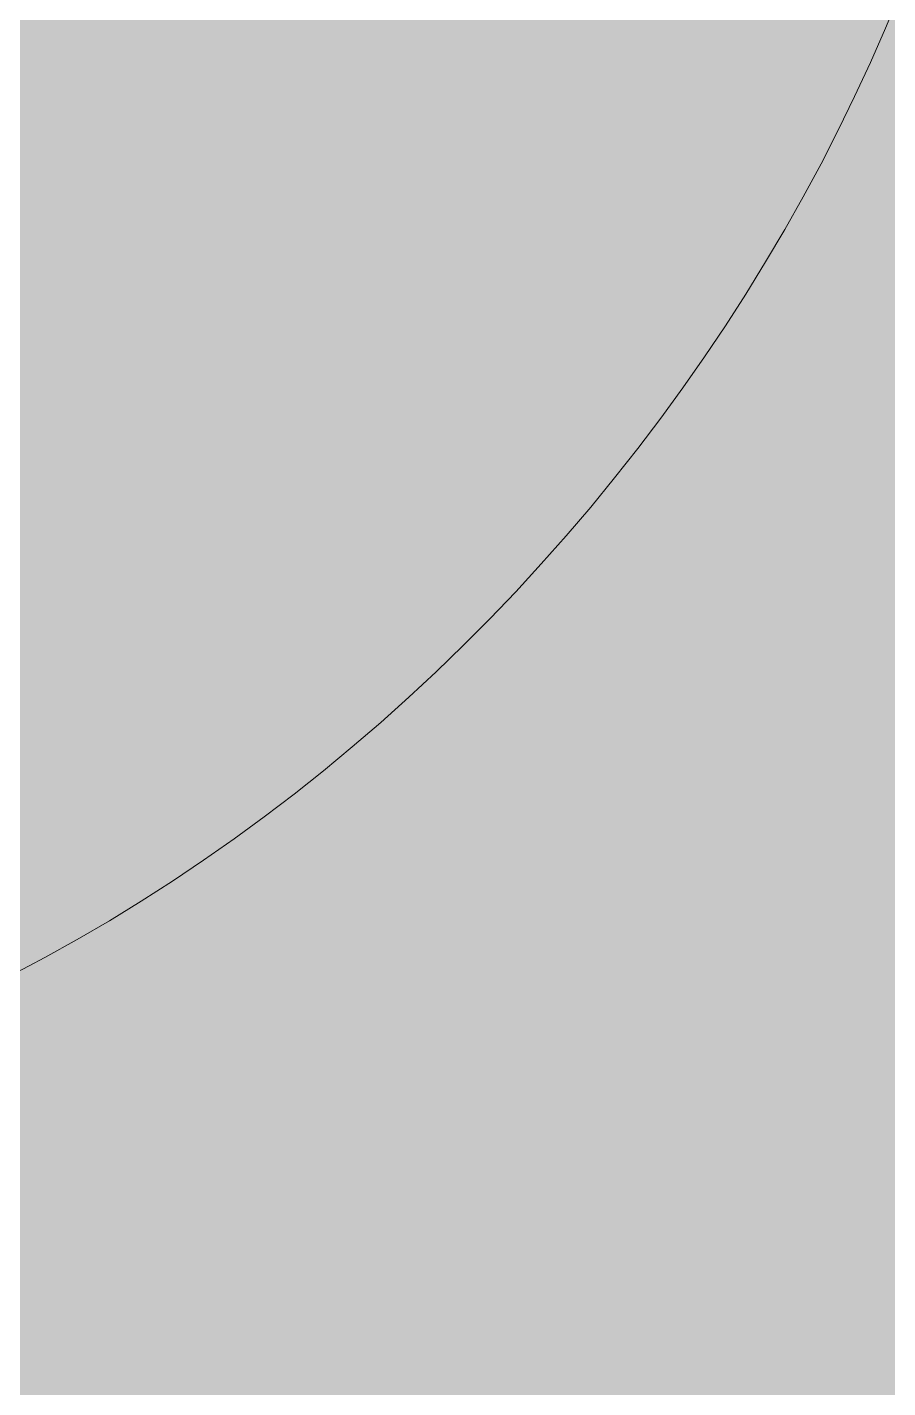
# Model space of a CAD drawing. Header units: centimetres. Extents: x 0.2 to 13.8, y -19.7 to -0.3.
# Drawn here: x 1.3688 to 1.4607, y -12.7359 to -12.5906 of the extents above; entities that cross this region are included whole.
import ezdxf

# ---------------------------------------------------------------- set-up
doc = ezdxf.new("R2010")
doc.units = ezdxf.units.CM
doc.header["$MEASUREMENT"] = 0
doc.layers.add('Layer 1', color=7, linetype='Continuous')

# ---------------------------------------------------------------- blocks, each defined once
blk = doc.blocks.new('block 3')
at = {"layer": 'Layer 1', "true_color": 0xe5c49d}
h = blk.add_hatch(color=31, dxfattribs=at)
h.dxf.hatch_style = 2
h.paths.add_polyline_path([(13.7855, -19.72249), (0.1845, -19.72249), (0.1845, -0.29253), (13.7855, -0.29253)])
blk = doc.blocks.new('block 4')
at = {"layer": 'Layer 1', "lineweight": 0}
for points, knots in [([(12.86103, -0.66961), (12.86103, -0.66961), (1.10897, -0.66961), (1.10897, -0.66961), (0.80703, -0.66961), (0.56164, -0.915), (0.56164, -1.21694), (0.56164, -1.21694), (0.56164, -18.79808), (0.56164, -18.79808), (0.56164, -19.10002), (0.80703, -19.34541), (1.10897, -19.34541), (1.10897, -19.34541), (12.86103, -19.34541), (12.86103, -19.34541), (13.16297, -19.34541), (13.40836, -19.10002), (13.40836, -18.79808), (13.40836, -18.79808), (13.40836, -1.21694), (13.40836, -1.21694), (13.40836, -0.915), (13.16297, -0.66961), (12.86103, -0.66961)], [0, 0, 0, 0, 1, 1, 1, 2, 2, 2, 3, 3, 3, 4, 4, 4, 5, 5, 5, 6, 6, 6, 7, 7, 7, 8, 8, 8, 8]), ([(2.40755, -12.64204), (2.4007, -12.73012), (2.36986, -12.81066), (2.32804, -12.88778), (2.30474, -12.93096), (2.27938, -12.97243), (2.25504, -13.01458), (2.22831, -13.05983), (2.20363, -13.10609), (2.18478, -13.15476), (2.1745, -13.1808), (2.17176, -13.17944), (2.14777, -13.17566), (2.1135, -13.17018), (2.07888, -13.16847), (2.04427, -13.16812), (2.01, -13.16778), (1.97538, -13.16709), (1.94077, -13.16812), (1.88696, -13.16915), (1.83349, -13.16812), (1.78037, -13.1623), (1.71628, -13.1551), (1.6539, -13.14173), (1.59495, -13.11363), (1.53703, -13.08621), (1.49316, -13.04509), (1.46266, -12.98854), (1.43422, -12.93507), (1.41845, -12.87818), (1.41125, -12.81889), (1.41023, -12.81032), (1.40988, -12.8021), (1.41948, -12.79729), (1.44518, -12.78462), (1.46746, -12.76679), (1.49111, -12.74794), (1.50139, -12.75788), (1.50585, -12.77022), (1.51202, -12.78119), (1.53532, -12.823), (1.56514, -12.85967), (1.60249, -12.89017), (1.633, -12.91554), (1.66761, -12.93404), (1.70497, -12.94741), (1.75535, -12.96626), (1.80778, -12.97654), (1.86091, -12.98168), (1.91335, -12.98648), (1.96578, -12.98854), (2.01822, -12.99094), (2.05078, -12.99231), (2.07614, -12.97791), (2.09088, -12.94878), (2.11658, -12.89909), (2.1416, -12.84904), (2.16456, -12.79798), (2.18856, -12.74588), (2.20466, -12.6914), (2.2122, -12.63416), (2.2218, -12.55807), (2.20604, -12.48781), (2.16936, -12.42098), (2.16114, -12.40522), (2.15188, -12.39014), (2.1416, -12.37197), (2.17073, -12.36066), (2.19644, -12.35072), (2.21906, -12.33564), (2.22694, -12.3305), (2.23414, -12.33085), (2.24202, -12.33667), (2.31022, -12.38534), (2.36368, -12.44703), (2.39385, -12.52586), (2.40824, -12.56287), (2.41098, -12.60194), (2.40755, -12.64204)], [0, 0, 0, 0, 1, 1, 1, 2, 2, 2, 3, 3, 3, 4, 4, 4, 5, 5, 5, 6, 6, 6, 7, 7, 7, 8, 8, 8, 9, 9, 9, 10, 10, 10, 11, 11, 11, 12, 12, 12, 13, 13, 13, 14, 14, 14, 15, 15, 15, 16, 16, 16, 17, 17, 17, 18, 18, 18, 19, 19, 19, 20, 20, 20, 21, 21, 21, 22, 22, 22, 23, 23, 23, 24, 24, 24, 25, 25, 25, 26, 26, 26, 26]), ([(1.24606, -12.3329), (1.29918, -12.39699), (1.36533, -12.44463), (1.44381, -12.47513), (1.47569, -12.48747), (1.47569, -12.48816), (1.47534, -12.52106), (1.475, -12.60606), (1.40851, -12.68796), (1.3266, -12.70682), (1.29575, -12.58377), (1.26902, -12.45903), (1.24606, -12.3329)], [0, 0, 0, 0, 1, 1, 1, 2, 2, 2, 3, 3, 3, 4, 4, 4, 4])]:
    blk.add_open_spline(points, degree=3, knots=knots, dxfattribs=at)
blk = doc.blocks.new('block 2')
at = {"layer": 'Layer 1'}
for name in ['block 3', 'block 4']:
    blk.add_blockref(name, (0, 0), dxfattribs=at)

msp = doc.modelspace()

# ---------------------------------------------------------------- block references
at = {"layer": 'Layer 1'}
msp.add_blockref('block 2', (0, 0), dxfattribs=at)

doc.saveas('drawing.dxf')
